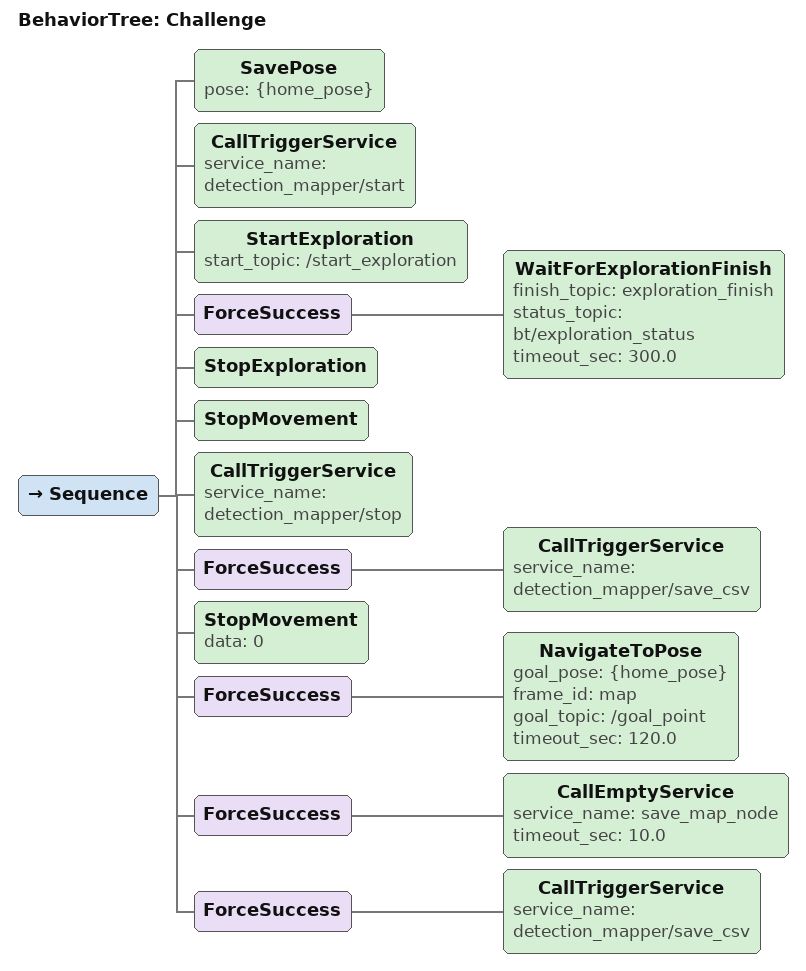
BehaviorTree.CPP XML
<root BTCPP_format="4">
  <BehaviorTree ID="Challenge">
    <Sequence>

      <!-- 1. Capture current pose from /state_estimation as home position -->
      <SavePose pose="{home_pose}" />

      <!-- 2. Move 1 m forward from start position -->

      <!-- 3. Reset detection accumulator and start collecting -->
      <CallTriggerService service_name="detection_mapper/start" />

      <!-- 3. Trigger ALO exploration -->
      <StartExploration start_topic="/start_exploration" />

      <!-- 4. Wait for exploration to finish or time out -->
      <ForceSuccess>
        <WaitForExplorationFinish
          finish_topic="exploration_finish"
          status_topic="bt/exploration_status"
          timeout_sec="300.0" />
      </ForceSuccess>

      <!-- 5-6. Stop ALO waypoints and halt pathFollower -->
      <StopExploration />
      <StopMovement />

      <!-- 7-8. Stop detection mapper and persist detections to CSV -->
      <CallTriggerService service_name="detection_mapper/stop" />
      <ForceSuccess>
        <CallTriggerService service_name="detection_mapper/save_csv" />
      </ForceSuccess>

      <!-- 9. Resume movement so far_planner can drive the robot -->
      <StopMovement data="0" />

      <!-- 10. Return home. ForceSuccess absorbs nav failure. -->
      <ForceSuccess>
        <NavigateToPose
          goal_pose="{home_pose}"
          frame_id="map"
          goal_topic="/goal_point"
          timeout_sec="120.0" />
      </ForceSuccess>

      <!-- 11. Save RESPLE map -->
      <ForceSuccess>
        <CallEmptyService service_name="save_map_node" timeout_sec="10.0" />
      </ForceSuccess>

      <!-- 12. Final CSV flush after navigation (catches any detections during home return) -->
      <ForceSuccess>
        <CallTriggerService service_name="detection_mapper/save_csv" />
      </ForceSuccess>

    </Sequence>
  </BehaviorTree>
</root>
